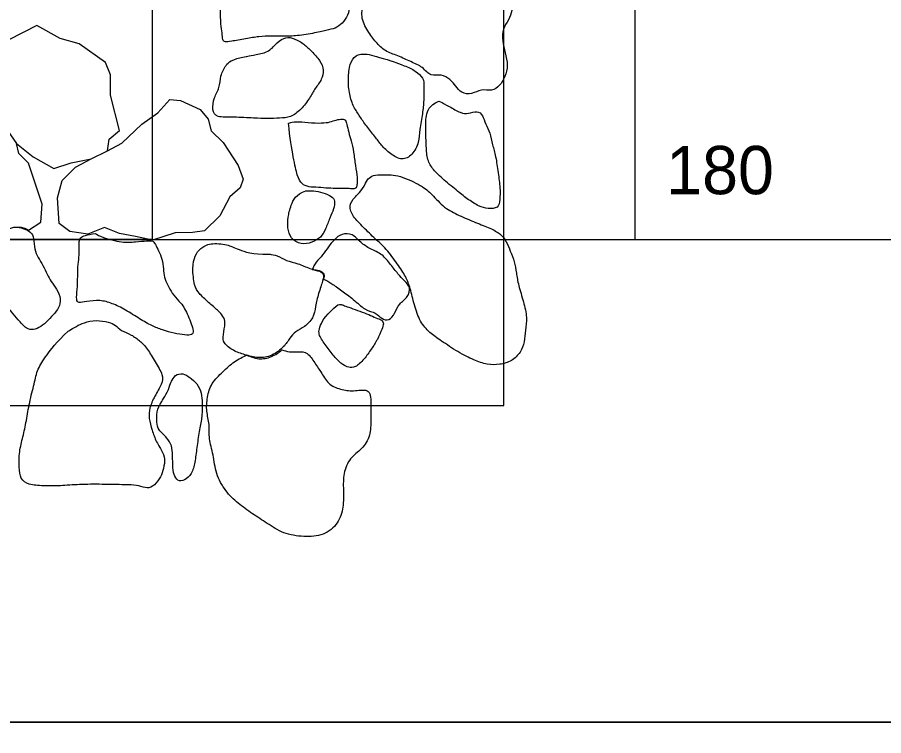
# Model space of a CAD drawing. Extents: x -271.8 to -179.5, y -302.5 to -251.
# Drawn here: x -215.12 to -207.94, y -283.11 to -277.16 of the extents above; entities that cross this region are included whole.
import ezdxf

# ---------------------------------------------------------------- set-up
doc = ezdxf.new("R2010")
doc.units = 0
for name, color, linetype in [('Limits of Excavation', 7, 'Continuous'), ('Quadrat Boundaries', 7, 'Continuous'), ('Quadrat Boundaries 1981 Field School', 7, 'Continuous'), ('Quadrat Numbers', 7, 'Continuous'), ('Smokehouse Dairy Outline', 7, 'Continuous'), ('Stone', 7, 'Continuous')]:
    doc.layers.add(name, color=color, linetype=linetype)

msp = doc.modelspace()

# ---------------------------------------------------------------- linework, layer by layer
at = {"layer": 'Limits of Excavation'}
msp.add_lwpolyline([(-260, -282.5), (-230, -282.5), (-230, -288), (-222, -288), (-222, -283), (-220, -283), (-215.9, -283), (-207.4, -283), (-207.4, -282.5), (-195.9, -282.5), (-195.9, -276.5), (-201.5, -276.5), (-201.5, -262), (-218.4, -262), (-218.4, -260), (-202, -260), (-202, -258.0888)], dxfattribs=at)
at = {"layer": 'Quadrat Boundaries'}
for p, q in [((-210, -275), (-210, -279)), ((-220, -279), (-207.6, -279)), ((-207.5, -283), (-216, -283))]:
    msp.add_line(p, q, dxfattribs=at)
at = {"layer": 'Quadrat Boundaries 1981 Field School'}
msp.add_lwpolyline([(-218.5, -272), (-214, -272), (-214, -279), (-218.5, -279)], dxfattribs=at)
at = {"layer": 'Smokehouse Dairy Outline'}
msp.add_lwpolyline([(-211.084, -264.3753), (-227.084, -264.3753), (-227.084, -280.3753), (-211.084, -280.3753)], close=True, dxfattribs=at)
at = {"layer": 'Stone'}
for points in [[(-215.5328, -277.4769), (-215.5946, -277.7804), (-215.5469, -277.817), (-215.4597, -277.8394), (-215.3951, -277.9069), (-215.3108, -277.9378), (-215.1253, -278.2048), (-214.9848, -278.3145), (-214.8134, -278.4128), (-214.6701, -278.365), (-214.5043, -278.3313), (-214.3694, -278.2667), (-214.3554, -278.1683), (-214.2711, -278.098), (-214.3441, -277.8029), (-214.3441, -277.6371), (-214.3863, -277.5331), (-214.6055, -277.3785), (-214.7628, -277.3335), (-214.9567, -277.2267), (-215.1872, -277.3448), (-215.3642, -277.401)], [(-213.996, -279.0057), (-214.1381, -278.975), (-214.2702, -278.9497), (-214.3939, -278.9019), (-214.5319, -278.9573), (-214.6833, -278.9328), (-214.7704, -278.8682), (-214.7845, -278.6545), (-214.7451, -278.5112), (-214.6355, -278.4016), (-214.5043, -278.3313), (-214.3694, -278.2667), (-214.2505, -278.202), (-214.0848, -278.0446), (-213.9527, -277.9519), (-213.8543, -277.8394), (-213.7644, -277.8479), (-213.6014, -277.9238), (-213.5368, -278.0025), (-213.5115, -278.1008), (-213.4103, -278.1964), (-213.2867, -278.3875), (-213.2445, -278.5), (-213.2698, -278.573), (-213.3569, -278.6461), (-213.4384, -278.8035), (-213.5649, -278.9272), (-213.666, -278.9412), (-213.8094, -278.944)]]:
    msp.add_lwpolyline(points, close=True, dxfattribs=at)
msp.add_lwpolyline([(-215.0235, -278.9233), (-214.923, -278.8569), (-214.9118, -278.7079), (-215.0242, -278.3679), (-215.1057, -278.2863), (-215.1253, -278.2048)], dxfattribs=at)
for points in [[(-211.1981, -276.3577), (-211.1926, -276.3828), (-211.1819, -276.4269), (-211.1578, -276.5038), (-211.1674, -276.591), (-211.1653, -276.683), (-211.1638, -276.7769), (-211.1003, -276.8529), (-211.0389, -276.9297), (-211.016, -277.0213), (-211.013, -277.1024), (-211.0433, -277.1822), (-211.0982, -277.2524), (-211.0964, -277.3544), (-211.076, -277.4543), (-211.0463, -277.5552), (-211.076, -277.6546), (-211.1147, -277.7258), (-211.1855, -277.7746), (-211.2717, -277.7499), (-211.35, -277.8002), (-211.4403, -277.7886), (-211.4809, -277.7274), (-211.5276, -277.675), (-211.6016, -277.6247), (-211.693, -277.6551), (-211.7553, -277.5685), (-211.8531, -277.5286), (-211.9656, -277.4758), (-212.0696, -277.442), (-212.1469, -277.3655), (-212.2121, -277.2773), (-212.2774, -277.1532), (-212.2394, -277.0259), (-212.2856, -276.9102), (-212.3104, -276.7945), (-212.2611, -276.6793), (-212.2547, -276.5521), (-212.1636, -276.4436), (-212.0341, -276.313), (-211.9232, -276.232), (-211.8452, -276.1804)], [(-212.8833, -276.6599), (-213.0159, -276.6599), (-213.1105, -276.6552), (-213.1768, -276.6126), (-213.2241, -276.5747), (-213.3188, -276.5605), (-213.3945, -276.6126), (-213.4324, -276.7262), (-213.4324, -276.8729), (-213.4324, -276.977), (-213.4324, -277.0906), (-213.4324, -277.2231), (-213.4182, -277.2894), (-213.4182, -277.3509), (-213.3945, -277.3651), (-213.3566, -277.3604), (-213.2194, -277.3367), (-213.1153, -277.3178), (-213.0111, -277.3131), (-212.9023, -277.3178), (-212.7839, -277.3131), (-212.6278, -277.2847), (-212.5331, -277.261), (-212.4668, -277.2468), (-212.41, -277.1947), (-212.3674, -277.1238), (-212.3627, -277.0386), (-212.3864, -276.9534), (-212.4195, -276.854), (-212.4479, -276.7735), (-212.4952, -276.7073), (-212.5236, -276.6552), (-212.5946, -276.6173), (-212.7414, -276.6173), (-212.8218, -276.641), (-212.8833, -276.6599), (-212.8833, -276.6599), (-212.8833, -276.6599)], [(-213.2194, -277.4835), (-213.3472, -277.5071), (-213.3898, -277.5544), (-213.4371, -277.6444), (-213.4371, -277.7438), (-213.4892, -277.8195), (-213.5034, -277.9331), (-213.4702, -277.9899), (-213.3282, -277.9851), (-213.1484, -277.9946), (-213.0443, -277.9993), (-212.9401, -277.9946), (-212.8549, -277.9899), (-212.765, -277.9283), (-212.6893, -277.8242), (-212.6514, -277.7485), (-212.5899, -277.6728), (-212.5757, -277.597), (-212.6041, -277.5166), (-212.6798, -277.4409), (-212.7366, -277.3793), (-212.8265, -277.332), (-212.8881, -277.3178), (-212.9685, -277.3651), (-213.0253, -277.4456), (-213.1437, -277.4693), (-213.2194, -277.4835), (-213.2194, -277.4835), (-213.2194, -277.4835)], [(-212.0125, -277.5213), (-212.1213, -277.4882), (-212.2302, -277.4551), (-212.3154, -277.4693), (-212.3627, -277.5402), (-212.3769, -277.668), (-212.3674, -277.8006), (-212.3296, -277.9047), (-212.2775, -277.9804), (-212.2255, -278.0609), (-212.1497, -278.1508), (-212.1024, -278.2171), (-212.0267, -278.2928), (-211.9273, -278.3496), (-211.8421, -278.3023), (-211.7853, -278.1934), (-211.7853, -278.094), (-211.7569, -277.952), (-211.7474, -277.8479), (-211.7474, -277.7296), (-211.7474, -277.6633), (-211.8137, -277.6018), (-211.9084, -277.5592), (-212.0125, -277.5213), (-212.0125, -277.5213), (-212.0125, -277.5213)], [(-211.6244, -277.8526), (-211.7048, -277.8905), (-211.7332, -277.9757), (-211.7332, -278.094), (-211.7285, -278.2123), (-211.7238, -278.3306), (-211.6812, -278.4111), (-211.6007, -278.4916), (-211.4729, -278.5957), (-211.3925, -278.662), (-211.2883, -278.7282), (-211.2173, -278.7471), (-211.1274, -278.7424), (-211.118, -278.6714), (-211.1132, -278.5768), (-211.1322, -278.449), (-211.1511, -278.307), (-211.1795, -278.2171), (-211.1984, -278.1129), (-211.2363, -278.0467), (-211.2599, -277.9662), (-211.3025, -277.9331), (-211.383, -277.9567), (-211.4398, -277.9567), (-211.5392, -277.8952), (-211.6244, -277.8526), (-211.6244, -277.8526), (-211.6244, -277.8526)], [(-212.8691, -278.0372), (-212.8597, -278.1603), (-212.8265, -278.3354), (-212.7981, -278.4774), (-212.7603, -278.5436), (-212.7035, -278.5673), (-212.623, -278.5673), (-212.5378, -278.5768), (-212.4621, -278.5768), (-212.3769, -278.5768), (-212.3296, -278.5815), (-212.3059, -278.5768), (-212.3012, -278.5389), (-212.2965, -278.4963), (-212.3154, -278.3874), (-212.3296, -278.2739), (-212.3485, -278.1792), (-212.3722, -278.1129), (-212.3864, -278.0419), (-212.3958, -278.0088), (-212.4195, -277.9993), (-212.4763, -278.0088), (-212.5236, -278.0277), (-212.5899, -278.0372), (-212.7082, -278.0325), (-212.8123, -278.0183), (-212.8691, -278.0372), (-212.8691, -278.0372), (-212.8691, -278.0372)], [(-212.216, -278.5058), (-212.2539, -278.5862), (-212.3249, -278.6525), (-212.3722, -278.7188), (-212.3391, -278.8087), (-212.2491, -278.8986), (-212.1497, -278.998), (-212.0598, -279.0737), (-211.9651, -279.2062), (-211.8942, -279.3104), (-211.8613, -279.3995), (-211.8279, -279.5423), (-211.7806, -279.6843), (-211.7001, -279.7742), (-211.6102, -279.8357), (-211.4635, -279.9351), (-211.3309, -280.0014), (-211.2221, -280.0392), (-211.118, -280.0392), (-211.0186, -280.0108), (-210.9428, -279.9351), (-210.9144, -279.8499), (-210.905, -279.7505), (-210.8908, -279.6511), (-210.9192, -279.5186), (-210.9665, -279.3766), (-210.9807, -279.2772), (-210.9949, -279.1826), (-211.0328, -279.0974), (-211.0612, -279.0169), (-211.1132, -278.9507), (-211.1937, -278.9081), (-211.3167, -278.8607), (-211.4587, -278.7992), (-211.577, -278.7424), (-211.6859, -278.6194), (-211.7569, -278.5578), (-211.951, -278.4632), (-212.0929, -278.4632), (-212.1687, -278.4632), (-212.216, -278.5058), (-212.216, -278.5058), (-212.216, -278.5058)], [(-212.7272, -278.5957), (-212.8076, -278.6241), (-212.8549, -278.7235), (-212.8739, -278.8181), (-212.8786, -278.9033), (-212.8549, -278.9933), (-212.765, -279.0453), (-212.6751, -279.0264), (-212.5994, -278.9838), (-212.5615, -278.9175), (-212.5284, -278.8181), (-212.4905, -278.7471), (-212.4858, -278.6762), (-212.5047, -278.643), (-212.5852, -278.6099), (-212.6656, -278.5957), (-212.7272, -278.5957), (-212.7272, -278.5957), (-212.7272, -278.5957)], [(-215.1457, -278.8986), (-215.2451, -278.927), (-215.2687, -278.998), (-215.2167, -279.0785), (-215.1788, -279.1731), (-215.193, -279.2488), (-215.2593, -279.3388), (-215.2829, -279.4098), (-215.2214, -279.5233), (-215.1646, -279.6038), (-215.1126, -279.6606), (-215.0416, -279.7458), (-214.9848, -279.7505), (-214.9232, -279.7269), (-214.8617, -279.6701), (-214.8049, -279.6085), (-214.7623, -279.5517), (-214.7576, -279.4713), (-214.8049, -279.3908), (-214.8475, -279.334), (-214.8759, -279.2725), (-214.9138, -279.1968), (-214.9564, -279.1352), (-214.98, -279.0595), (-214.98, -278.9696), (-215.0179, -278.927), (-215.0889, -278.8986), (-215.1457, -278.8986), (-215.1457, -278.8986), (-215.1457, -278.8986)], [(-215.1457, -278.8986), (-215.126, -278.8974), (-215.0843, -278.8947), (-215.0439, -278.9101), (-215.0235, -278.9233)], [(-214.4689, -278.9507), (-214.5446, -278.9601), (-214.6061, -278.9791), (-214.6061, -279.0501), (-214.6014, -279.1305), (-214.6156, -279.2015), (-214.6156, -279.3009), (-214.6203, -279.4192), (-214.6298, -279.5044), (-214.6109, -279.5281), (-214.5493, -279.5139), (-214.431, -279.4997), (-214.3316, -279.5281), (-214.2228, -279.5801), (-214.0997, -279.6606), (-214.0003, -279.7174), (-213.9151, -279.7505), (-213.8157, -279.7789), (-213.7258, -279.7931), (-213.6643, -279.7931), (-213.6548, -279.76), (-213.6737, -279.6985), (-213.7021, -279.6322), (-213.7305, -279.5707), (-213.7589, -279.5281), (-213.8252, -279.4618), (-213.8631, -279.3956), (-213.8962, -279.3293), (-213.9057, -279.263), (-213.9104, -279.1826), (-213.9388, -279.1069), (-213.9672, -279.0501), (-213.9908, -279.0075), (-214.0382, -279.0122), (-214.1376, -279.0169), (-214.2417, -279.0311), (-214.4263, -278.9791), (-214.4689, -278.9507), (-214.4689, -278.9507), (-214.4689, -278.9507)], [(-212.5788, -279.3291), (-212.555, -279.3406), (-212.5146, -279.3619), (-212.4313, -279.4231), (-212.3317, -279.4923), (-212.2358, -279.5894), (-212.1412, -279.6047), (-212.1008, -279.6599), (-212.0368, -279.676), (-211.9863, -279.6133), (-211.9567, -279.5314), (-211.8752, -279.479), (-211.8557, -279.3946), (-211.9083, -279.3448), (-211.9605, -279.2872), (-212.024, -279.2076), (-212.0908, -279.1208), (-212.1925, -279.079), (-212.2747, -279.0277), (-212.3373, -278.9492), (-212.4318, -278.9493), (-212.4913, -279.0007), (-212.5396, -279.0585), (-212.5841, -279.1317), (-212.6443, -279.1839), (-212.665, -279.23), (-212.6722, -279.248)], [(-213.0348, -279.121), (-213.1673, -279.1258), (-213.2998, -279.0785), (-213.3708, -279.0406), (-213.5223, -279.0264), (-213.6027, -279.0737), (-213.6453, -279.1305), (-213.669, -279.2299), (-213.6501, -279.3908), (-213.6169, -279.4429), (-213.5318, -279.5233), (-213.4513, -279.5896), (-213.4087, -279.6369), (-213.3898, -279.6843), (-213.4134, -279.7979), (-213.4134, -279.8547), (-213.3282, -279.9256), (-213.2336, -279.954), (-213.12, -279.9872), (-213.0064, -279.9682), (-212.9023, -279.8878), (-212.8597, -279.8168), (-212.8123, -279.76), (-212.7366, -279.7269), (-212.6609, -279.6511), (-212.6467, -279.5565), (-212.623, -279.4476), (-212.5804, -279.334), (-212.5757, -279.2867), (-212.6041, -279.263), (-212.6893, -279.2441), (-212.7934, -279.1968), (-212.8881, -279.1778), (-212.9638, -279.1305), (-213.0348, -279.121), (-213.0348, -279.121), (-213.0348, -279.121)], [(-212.6722, -279.248), (-212.6499, -279.2519), (-212.6141, -279.2536), (-212.5669, -279.2854), (-212.5739, -279.3142), (-212.5788, -279.3291)], [(-212.4621, -279.5423), (-212.552, -279.6133), (-212.623, -279.7269), (-212.6183, -279.8026), (-212.5473, -279.8925), (-212.4858, -279.9824), (-212.4148, -280.044), (-212.3722, -280.0582), (-212.3201, -280.0676), (-212.2397, -279.9919), (-212.1829, -279.9067), (-212.1308, -279.831), (-212.0929, -279.7363), (-212.0787, -279.6985), (-212.0929, -279.6653), (-212.145, -279.6511), (-212.2018, -279.6227), (-212.2775, -279.5943), (-212.358, -279.5659), (-212.41, -279.547), (-212.4337, -279.5375), (-212.4621, -279.5423), (-212.4621, -279.5423), (-212.4621, -279.5423)], [(-214.6961, -279.76), (-214.7954, -279.8547), (-214.8806, -279.9682), (-214.9516, -280.0724), (-214.9753, -280.1907), (-215.0179, -280.3516), (-215.0416, -280.5031), (-215.07, -280.6356), (-215.1031, -280.7586), (-215.1031, -280.8912), (-215.0936, -280.9858), (-215.0274, -281.0332), (-214.9043, -281.0426), (-214.7623, -281.0426), (-214.6061, -281.0284), (-214.4168, -281.0284), (-214.2133, -281.0332), (-214.1281, -281.0332), (-214.0571, -281.0616), (-213.9956, -281.0568), (-213.9341, -280.9811), (-213.9104, -280.9196), (-213.8915, -280.8344), (-213.9057, -280.7681), (-213.9672, -280.6782), (-214.0003, -280.5788), (-214.0287, -280.4794), (-214.024, -280.3989), (-213.9814, -280.2996), (-213.9151, -280.1954), (-213.9057, -280.1244), (-213.9766, -280.0156), (-214.0382, -279.902), (-214.0997, -279.8405), (-214.1707, -279.7884), (-214.2606, -279.7553), (-214.3032, -279.7079), (-214.3553, -279.6843), (-214.4641, -279.6653), (-214.5683, -279.689), (-214.6251, -279.7174), (-214.6961, -279.76), (-214.6961, -279.76), (-214.6961, -279.76)], [(-212.9247, -279.9136), (-212.9032, -279.9215), (-212.8635, -279.9337), (-212.7925, -279.9292), (-212.7099, -279.9291), (-212.6521, -280.025), (-212.5947, -280.1052), (-212.5345, -280.212), (-212.4233, -280.2462), (-212.321, -280.2601), (-212.1864, -280.2292), (-212.188, -280.3781), (-212.1877, -280.4916), (-212.187, -280.6248), (-212.2585, -280.7413), (-212.3649, -280.8068), (-212.4171, -280.9413), (-212.4148, -281.0713), (-212.4126, -281.2209), (-212.4531, -281.3529), (-212.5752, -281.4586), (-212.7431, -281.4659), (-212.9138, -281.4414), (-213.0486, -281.3494), (-213.1679, -281.2747), (-213.2906, -281.1861), (-213.3939, -281.0886), (-213.4744, -280.9417), (-213.4909, -280.7816), (-213.5331, -280.6497), (-213.5214, -280.5305), (-213.5527, -280.4267), (-213.5449, -280.3069), (-213.5128, -280.189), (-213.4121, -280.0965), (-213.3226, -280.0079), (-213.2459, -279.9717), (-213.2172, -279.9595)], [(-213.2172, -279.9595), (-213.1853, -279.9704), (-213.1167, -279.9982), (-213.0092, -279.9772), (-212.9477, -279.9365), (-212.9247, -279.9136)], [(-213.8441, -280.186), (-213.8725, -280.2712), (-213.9293, -280.3516), (-213.9624, -280.4226), (-213.9624, -280.522), (-213.953, -280.5741), (-213.8725, -280.6451), (-213.8347, -280.7066), (-213.8299, -280.787), (-213.8299, -280.8959), (-213.8157, -280.9669), (-213.7779, -281.0095), (-213.7163, -280.9906), (-213.6595, -280.9243), (-213.6406, -280.8202), (-213.6264, -280.6924), (-213.6027, -280.5551), (-213.5838, -280.4557), (-213.5838, -280.3516), (-213.5885, -280.2759), (-213.6264, -280.1907), (-213.6879, -280.1434), (-213.7447, -280.1055), (-213.811, -280.1197), (-213.8441, -280.186), (-213.8441, -280.186), (-213.8441, -280.186)]]:
    msp.add_open_spline(points, degree=3, dxfattribs=at)

# ---------------------------------------------------------------- texts
at = {"layer": 'Quadrat Numbers'}
msp.add_text('180', height=0.4, dxfattribs=at).set_placement((-209.7389, -278.6248))

doc.saveas('drawing.dxf')
